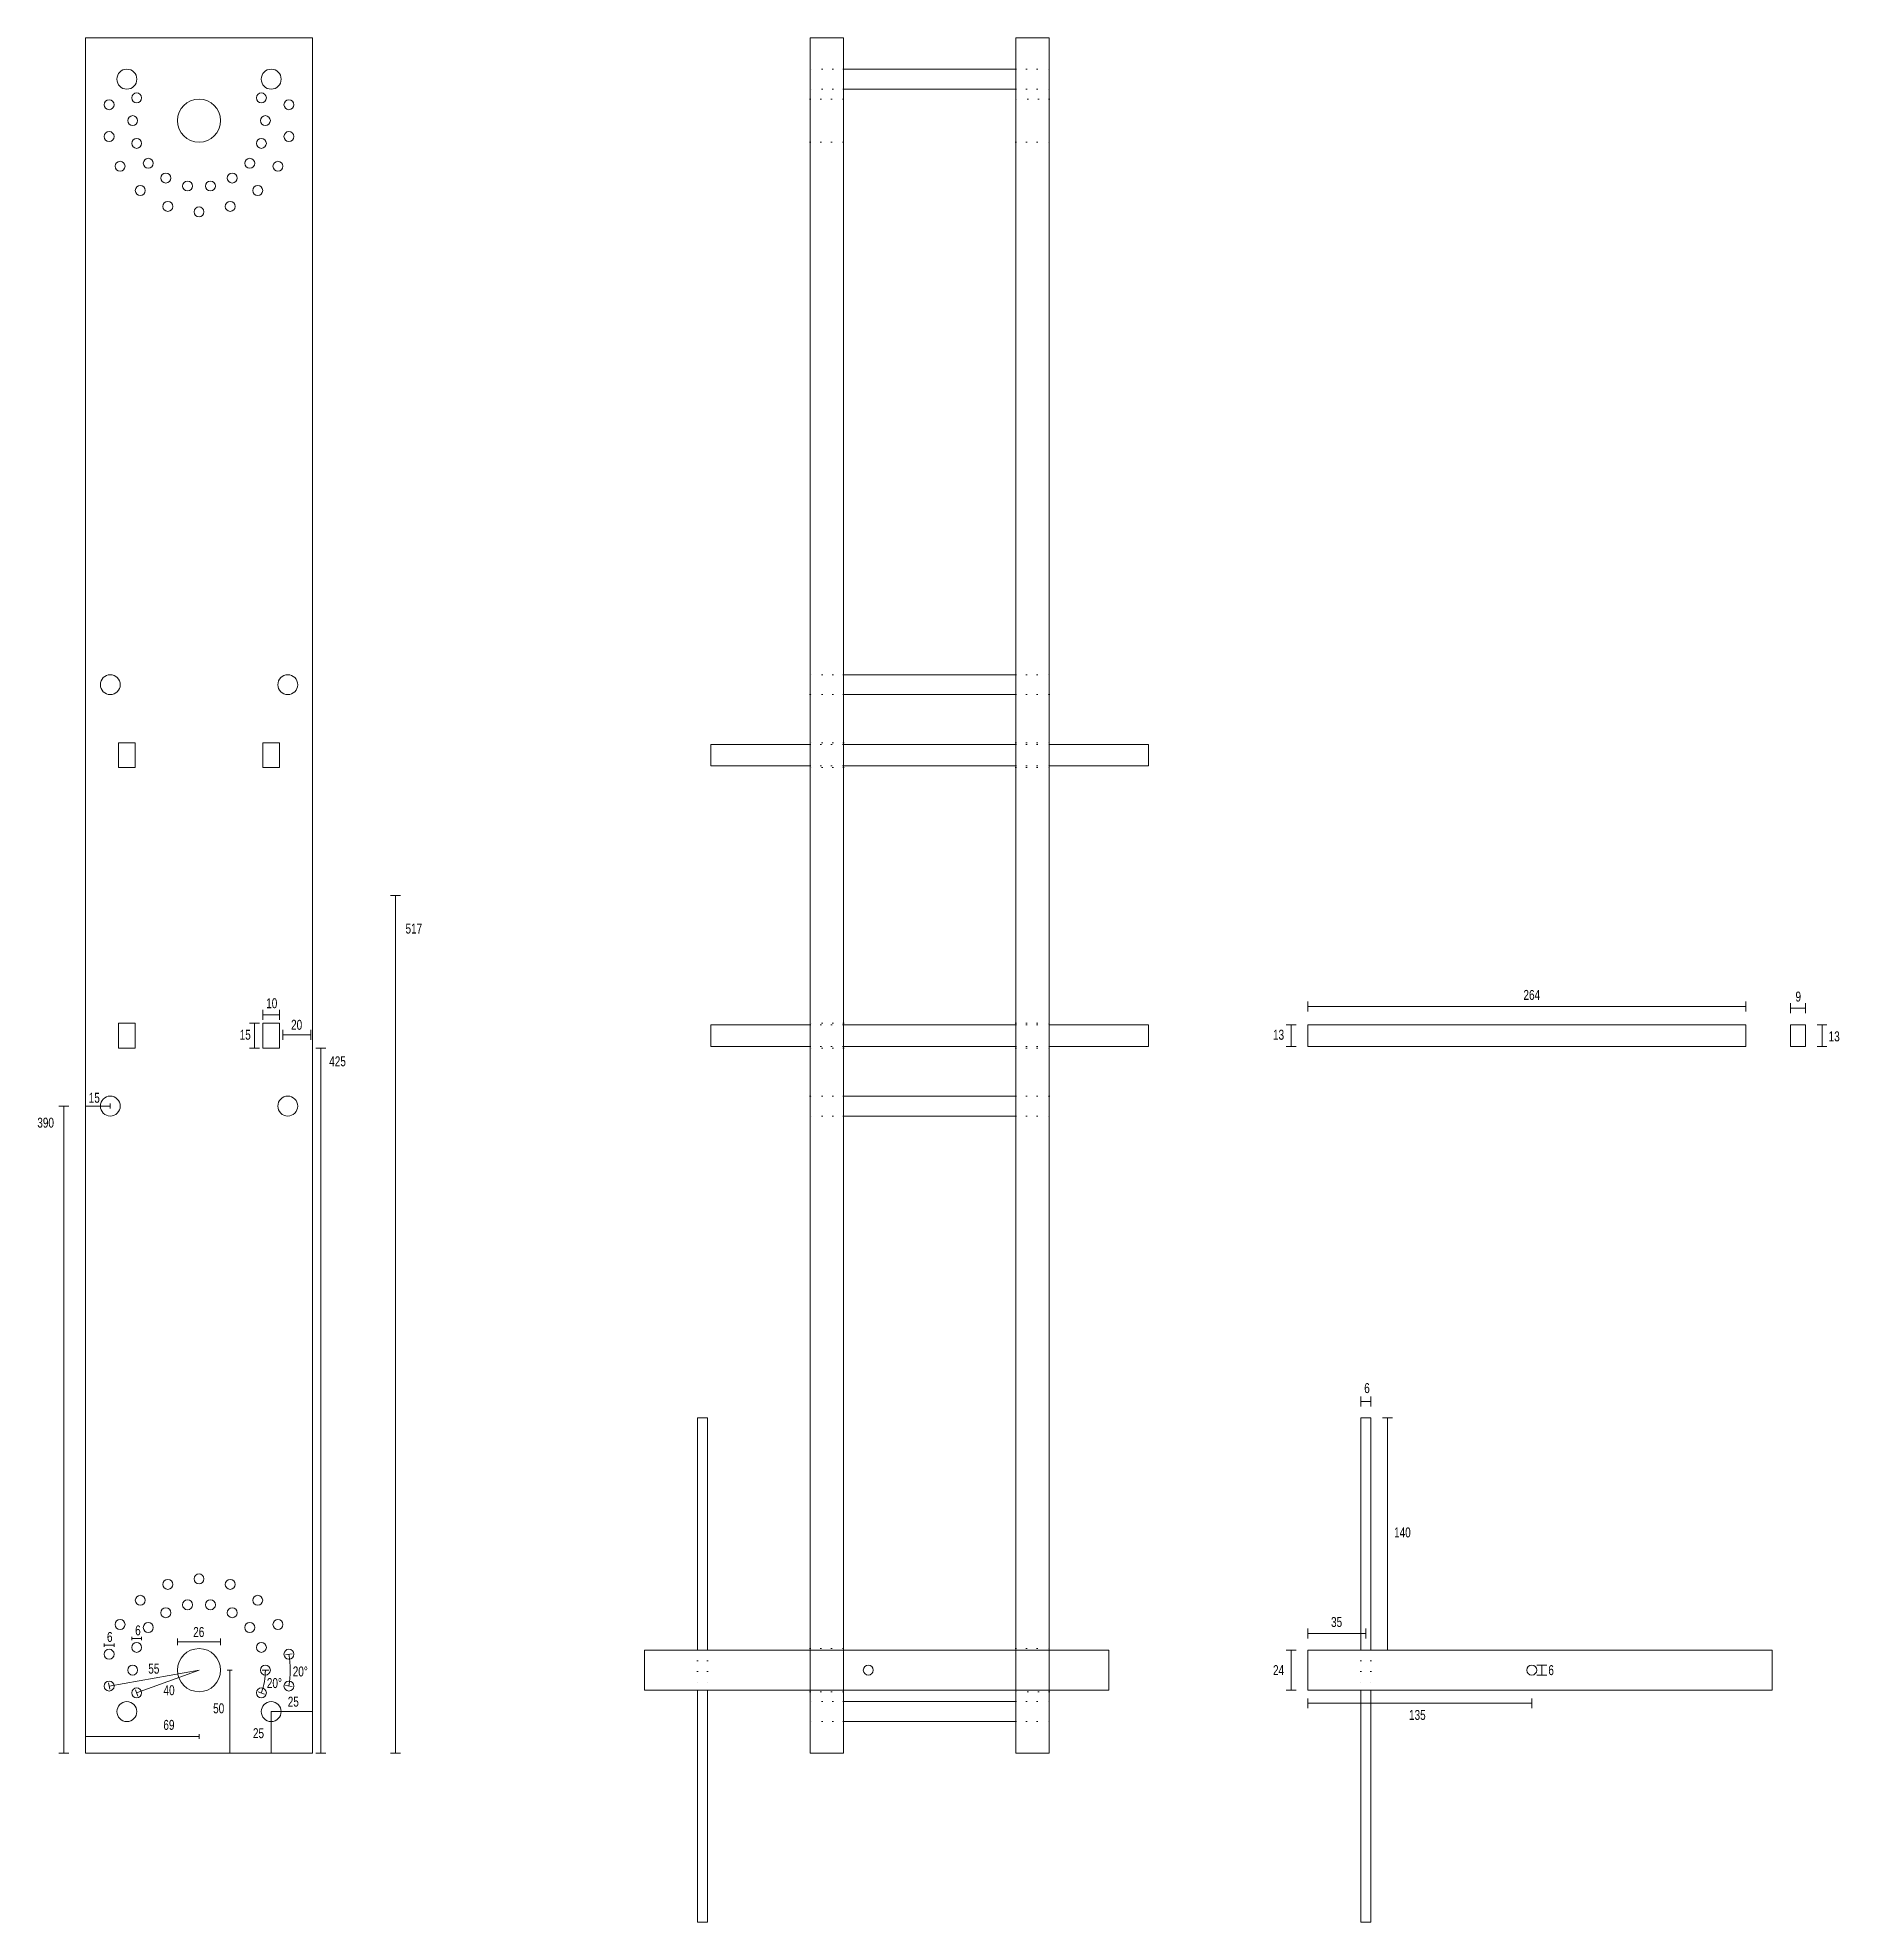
# Model space of a CAD drawing. Header units: millimetres. Extents: x -166 to 920, y -102 to 1034.
import ezdxf

# ---------------------------------------------------------------- set-up
doc = ezdxf.new("R2010")
doc.units = ezdxf.units.MM
doc.linetypes.add('DOT', pattern=[6.35, 0, -6.35])
for name, color, linetype, lineweight in [('Crossbeams', 7, 'CONTINUOUS', 0), ('Measurements', 7, 'CONTINUOUS', 0), ('Sides', 7, 'CONTINUOUS', 0), ('Spacers', 7, 'CONTINUOUS', 0), ('Winch axle', 7, 'CONTINUOUS', 0), ('Winch handle', 7, 'CONTINUOUS', 0)]:
    doc.layers.add(name, color=color, linetype=linetype, lineweight=lineweight)
doc.styles.get("Standard").update_dxf_attribs({"font": 'txt', "width": 0.75})

msp = doc.modelspace()

# ---------------------------------------------------------------- linework, layer by layer
at = {"layer": 'Crossbeams'}
for p, q in [((300, 608), (240, 608)), ((240, 595), (240, 608)), ((320, 608), (424, 608)), ((444, 608), (504, 608)), ((504, 595), (504, 608)), ((300, 595), (240, 595)), ((320, 595), (424, 595)), ((444, 595), (504, 595)), ((300, 439), (240, 439)), ((240, 439), (240, 426)), ((320, 439), (424, 439)), ((444, 439), (504, 439)), ((504, 439), (504, 426)), ((600, 439), (864, 439)), ((600, 439), (600, 426)), ((864, 439), (864, 426)), ((891, 439), (900, 439)), ((891, 439), (891, 426)), ((900, 439), (900, 426)), ((300, 426), (240, 426)), ((320, 426), (424, 426)), ((444, 426), (504, 426)), ((600, 426), (864, 426)), ((891, 426), (900, 426))]:
    msp.add_line(p, q, dxfattribs=at)
at = {"layer": 'Crossbeams', "linetype": 'DOT'}
for p, q in [((300, 608), (320, 608)), ((424, 608), (444, 608)), ((300, 595), (320, 595)), ((424, 595), (444, 595)), ((300, 439), (320, 439)), ((424, 439), (444, 439)), ((300, 426), (320, 426)), ((424, 426), (444, 426))]:
    msp.add_line(p, q, dxfattribs=at)
at = {"layer": 'Measurements'}
for p, q in [((47, 517), (53, 517)), ((50, 0), (50, 517)), ((-30, 448), (-30, 442)), ((-30, 445), (-20, 445)), ((-20, 448), (-20, 442)), ((600, 447), (600, 453)), ((600, 450), (864, 450)), ((864, 447), (864, 453)), ((891, 446), (891, 452)), ((891, 449), (900, 449)), ((900, 446), (900, 452)), ((-38, 440), (-32, 440)), ((-35, 440), (-35, 425)), ((-18, 436), (-18, 430)), ((-18, 433), (-1, 433)), ((-1, 436), (-1, 430)), ((587, 439), (593, 439)), ((590, 439), (590, 426)), ((907, 439), (913, 439)), ((910, 439), (910, 426)), ((-38, 425), (-32, 425)), ((2, 425), (8, 425)), ((5, 425), (5, 0)), ((587, 426), (593, 426)), ((907, 426), (913, 426)), ((-153, 390), (-147, 390)), ((-150, 0), (-150, 390)), ((-137, 390), (-122, 390)), ((-122, 388.5), (-122, 391.5)), ((632, 209), (632, 215)), ((632, 212), (638, 212)), ((638, 209), (638, 215)), ((651, 202), (645, 202)), ((648, 62), (648, 202)), ((-109.1, 68), (-109.1, 70)), ((-109.1, 69), (-103.1, 69)), ((-103.1, 68), (-103.1, 70)), ((-81.5, 65), (-81.5, 69)), ((-55.5, 65), (-55.5, 69)), ((600, 69), (600, 75)), ((600, 72), (635, 72)), ((635, 69), (635, 75)), ((-125.7, 64), (-125.7, 66)), ((-125.7, 65), (-119.7, 65)), ((-119.7, 64), (-119.7, 66)), ((-81.5, 67), (-55.5, 67)), ((-12.4, 59.9), (-16.3, 59.2)), ((587, 62), (593, 62)), ((590, 62), (590, 38)), ((-68.5, 50), (-122.7, 40.4)), ((-68.5, 50), (-106.1, 36.3)), ((-51.5, 50), (-48.5, 50)), ((-50, 50), (-50, 0)), ((-26.5, 50), (-30.5, 50)), ((744, 53), (738, 53)), ((744, 47), (738, 47)), ((741, 47), (741, 53)), ((-123, 42.4), (-122.3, 38.5)), ((-106.8, 38.2), (-105.4, 34.4)), ((-29, 35.6), (-32.8, 37)), ((-12.4, 40.1), (-16.3, 40.8)), ((587, 38), (593, 38)), ((-25, 25), (-25, 0)), ((-25, 25), (0, 25)), ((600, 27), (600, 33)), ((600, 30), (735, 30)), ((735, 27), (735, 33)), ((-68.5, 8.5), (-68.5, 11.5)), ((-153, 0), (-147, 0)), ((-68.5, 10), (-137, 10)), ((2, 0), (8, 0)), ((47, 0), (53, 0))]:
    msp.add_line(p, q, dxfattribs=at)
for radius, start, end in [(55, 350, 10), (40, 340, 360)]:
    msp.add_arc((-68.5, 50), radius, start, end, dxfattribs=at)
at = {"layer": 'Sides'}
for p, q in [((0, 1034), (-137, 1034)), ((-137, 1034), (-137, 517)), ((0, 1034), (0, 517)), ((300, 1034), (300, 517)), ((300, 1034), (320, 1034)), ((320, 1034), (320, 517)), ((424, 1034), (424, 517)), ((424, 1034), (444, 1034)), ((444, 1034), (444, 517)), ((-107, 609), (-117, 609)), ((-117, 609), (-117, 594)), ((-107, 594), (-107, 609)), ((-20, 609), (-30, 609)), ((-30, 609), (-30, 594)), ((-20, 594), (-20, 609)), ((-117, 594), (-107, 594)), ((-30, 594), (-20, 594)), ((-137, 0), (-137, 517)), ((0, 0), (0, 517)), ((300, 0), (300, 517)), ((320, 0), (320, 517)), ((424, 0), (424, 517)), ((444, 0), (444, 517)), ((-117, 440), (-107, 440)), ((-117, 425), (-117, 440)), ((-107, 440), (-107, 425)), ((-30, 440), (-20, 440)), ((-30, 425), (-30, 440)), ((-20, 440), (-20, 425)), ((-107, 425), (-117, 425)), ((-20, 425), (-30, 425)), ((0, 0), (-137, 0)), ((300, 0), (320, 0)), ((424, 0), (444, 0))]:
    msp.add_line(p, q, dxfattribs=at)
at = {"layer": 'Sides', "linetype": 'DOT'}
for p, q in [((300, 997), (320, 997)), ((444, 997), (424, 997)), ((300, 971), (320, 971)), ((424, 971), (444, 971)), ((320, 609), (300, 609)), ((424, 609), (444, 609)), ((320, 594), (300, 594)), ((424, 594), (444, 594)), ((320, 440), (300, 440)), ((424, 440), (444, 440)), ((320, 425), (300, 425)), ((424, 425), (444, 425)), ((300, 63), (320, 63)), ((424, 63), (444, 63)), ((300, 37), (320, 37)), ((444, 37), (424, 37))]:
    msp.add_line(p, q, dxfattribs=at)
at = {"layer": 'Sides'}
for centre, radius in [((-112, 1009), 6), ((-25, 1009), 6), ((-106.1, 997.7), 3), ((-30.9, 997.7), 3), ((-122.7, 993.6), 3), ((-68.5, 984), 13), ((-14.3, 993.6), 3), ((-122.7, 974.4), 3), ((-108.5, 984), 3), ((-28.5, 984), 3), ((-14.3, 974.4), 3), ((-106.1, 970.3), 3), ((-30.9, 970.3), 3), ((-116.1, 956.5), 3), ((-99.1, 958.3), 3), ((-37.9, 958.3), 3), ((-20.9, 956.5), 3), ((-103.9, 941.9), 3), ((-88.5, 949.4), 3), ((-75.4, 944.6), 3), ((-61.6, 944.6), 3), ((-48.5, 949.4), 3), ((-33.1, 941.9), 3), ((-87.3, 932.3), 3), ((-68.5, 929), 3), ((-49.7, 932.3), 3), ((-122, 644), 6), ((-15, 644), 6), ((-122, 390), 6), ((-15, 390), 6), ((-87.3, 101.7), 3), ((-68.5, 105), 3), ((-49.7, 101.7), 3), ((-103.9, 92.1), 3), ((-75.4, 89.4), 3), ((-61.6, 89.4), 3), ((-33.1, 92.1), 3), ((-116.1, 77.5), 3), ((-88.5, 84.6), 3), ((-48.5, 84.6), 3), ((-20.9, 77.5), 3), ((-99.1, 75.7), 3), ((-37.9, 75.7), 3), ((-122.7, 59.6), 3), ((-106.1, 63.7), 3), ((-68.5, 50), 13), ((-30.9, 63.7), 3), ((-14.3, 59.6), 3), ((-108.5, 50), 3), ((-28.5, 50), 3), ((-122.7, 40.4), 3), ((-106.1, 36.3), 3), ((-30.9, 36.3), 3), ((-14.3, 40.4), 3), ((-112, 25), 6), ((-25, 25), 6)]:
    msp.add_circle(centre, radius, dxfattribs=at)
at = {"layer": 'Spacers', "linetype": 'DOT'}
for p, q in [((320, 1015), (300, 1015)), ((424, 1015), (444, 1015)), ((320, 1003), (300, 1003)), ((424, 1003), (444, 1003)), ((320, 650), (300, 650)), ((300, 638), (300, 650)), ((424, 650), (444, 650)), ((444, 638), (444, 650)), ((320, 638), (300, 638)), ((424, 638), (444, 638)), ((320, 396), (300, 396)), ((300, 396), (300, 384)), ((424, 396), (444, 396)), ((444, 396), (444, 384)), ((320, 384), (300, 384)), ((424, 384), (444, 384)), ((320, 31), (300, 31)), ((424, 31), (444, 31)), ((320, 19), (300, 19)), ((424, 19), (444, 19))]:
    msp.add_line(p, q, dxfattribs=at)
at = {"layer": 'Spacers'}
for p, q in [((320, 1015), (424, 1015)), ((320, 1003), (424, 1003)), ((320, 650), (424, 650)), ((320, 638), (424, 638)), ((320, 396), (424, 396)), ((320, 384), (424, 384)), ((320, 31), (424, 31)), ((320, 19), (424, 19))]:
    msp.add_line(p, q, dxfattribs=at)
at = {"layer": 'Winch axle'}
for p, q in [((480, 62), (200, 62)), ((200, 62), (200, 38)), ((480, 62), (480, 38)), ((880, 62), (600, 62)), ((600, 62), (600, 38)), ((880, 62), (880, 38)), ((200, 38), (480, 38)), ((600, 38), (880, 38))]:
    msp.add_line(p, q, dxfattribs=at)
at = {"layer": 'Winch axle', "linetype": 'DOT'}
for p, q in [((232, 62), (232, 38)), ((238, 62), (238, 38)), ((632, 62), (632, 38)), ((638, 62), (638, 38))]:
    msp.add_line(p, q, dxfattribs=at)
at = {"layer": 'Winch axle'}
for centre in [(335, 50), (735, 50)]:
    msp.add_circle(centre, 3, dxfattribs=at)
at = {"layer": 'Winch handle'}
for p, q in [((232, 62), (232, 202)), ((232, 202), (238, 202)), ((238, 62), (238, 202)), ((632, 62), (632, 202)), ((632, 202), (638, 202)), ((638, 62), (638, 202)), ((232, 38), (232, -102)), ((238, 38), (238, -102)), ((632, 38), (632, -102)), ((638, 38), (638, -102)), ((232, -102), (238, -102)), ((632, -102), (638, -102))]:
    msp.add_line(p, q, dxfattribs=at)
at = {"layer": 'Winch handle', "linetype": 'DOT'}
for p, q in [((232, 62), (232, 38)), ((238, 62), (238, 38)), ((632, 62), (632, 38)), ((638, 62), (638, 38))]:
    msp.add_line(p, q, dxfattribs=at)

# ---------------------------------------------------------------- texts
at = {"layer": 'Measurements', "char_height": 6, "width": 100, "attachment_point": 1}
for s, insert in [('517', (56, 500)), ('10', (-28, 455)), ('264', (730, 460)), ('9', (894, 459)), ('15', (-44, 436)), ('20', (-13, 442)), ('13', (579, 436)), ('13', (914, 435)), ('425', (10, 420)), ('15', (-135, 398)), ('390', (-166, 383)), ('6', (634, 223)), ('140', (652, 136)), ('35', (614, 82)), ('6', (-124, 73)), ('6', (-107, 77)), ('26', (-72, 76)), ('55', (-99.1, 53.9)), ('20%%d', (-12, 52.2)), ('24', (579, 53)), ('6', (745, 53)), ('40', (-89.9, 40.9)), ('20%%d', (-27.6, 45.2)), ('25', (-15, 34)), ('50', (-60, 30)), ('135', (661, 26)), ('69', (-90, 20)), ('25', (-36, 15))]:
    msp.add_mtext(s, dxfattribs=dict(at, insert=insert))

doc.saveas('drawing.dxf')
